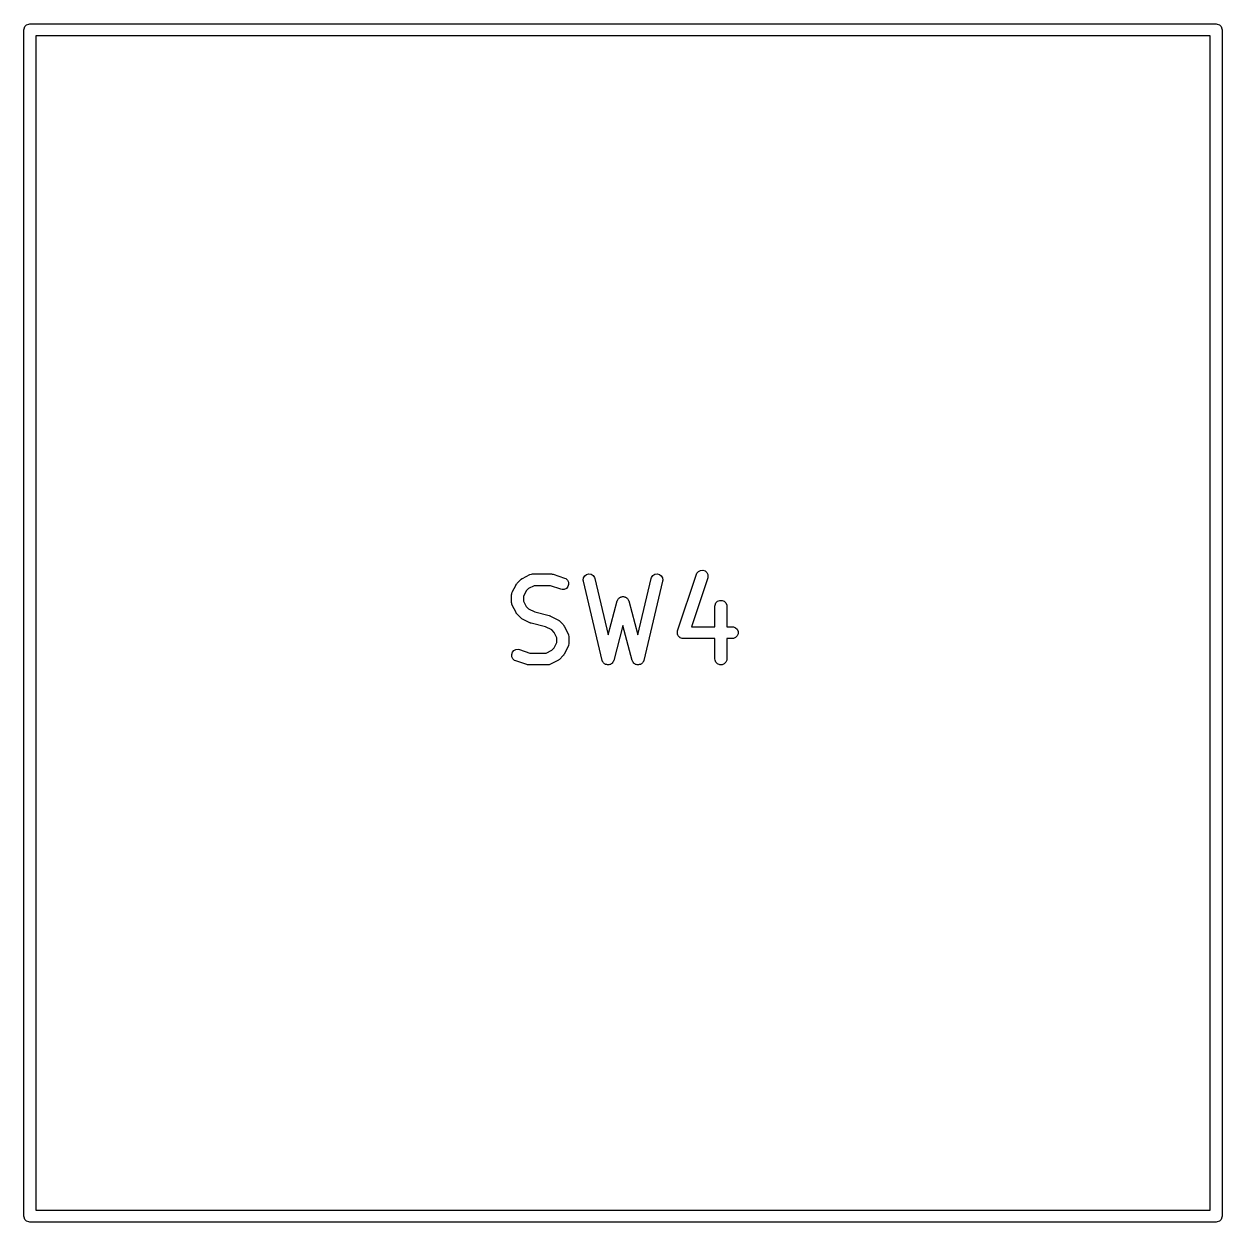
# Model space of a CAD drawing. Header units: millimetres. Extents: x 100.1 to 179.9, y -189 to -95.3.
# Drawn here: x 132.42 to 147.57, y -142.57 to -127.42 of the extents above; entities that cross this region are included whole.
import ezdxf

# ---------------------------------------------------------------- set-up
doc = ezdxf.new("R2010")
doc.units = ezdxf.units.MM
doc.layers.add('F.Fab', color=9, linetype='CONTINUOUS', true_color=0xafafaf)

msp = doc.modelspace()

# ---------------------------------------------------------------- linework, layer by layer
at = {"layer": 'F.Fab', "linetype": 'CONTINUOUS'}
for p, q in [((132.425, -127.5), (132.426441, -127.485368)), ((132.425, -142.5), (132.425, -127.5)), ((132.426441, -127.485368), (132.43764, -127.458332)), ((132.43764, -127.458332), (132.458332, -127.43764)), ((132.458332, -127.43764), (132.485368, -127.426441)), ((132.485368, -127.426441), (132.5, -127.425)), ((132.5, -127.425), (147.5, -127.425)), ((147.5, -127.425), (147.514632, -127.426441)), ((147.514632, -127.426441), (147.541668, -127.43764)), ((147.541668, -127.43764), (147.56236, -127.458332)), ((147.56236, -127.458332), (147.573559, -127.485368)), ((147.573559, -127.485368), (147.575, -127.5)), ((147.575, -127.5), (147.575, -142.5)), ((132.575, -127.575), (132.575, -142.425)), ((147.425, -127.575), (132.575, -127.575)), ((147.425, -142.425), (147.425, -127.575)), ((138.842511, -134.38126), (138.857143, -134.379819)), ((138.857143, -134.379819), (139.095238, -134.379819)), ((139.095238, -134.379819), (139.102643, -134.380548)), ((139.102643, -134.380548), (139.104618, -134.380408)), ((139.104618, -134.380408), (139.107215, -134.380998)), ((139.540157, -134.386649), (139.568625, -134.379871)), ((139.568625, -134.379871), (139.59752, -134.384504)), ((140.402481, -134.384504), (140.431376, -134.379871)), ((140.431376, -134.379871), (140.459844, -134.38665)), ((140.928849, -134.383483), (140.934843, -134.370058)), ((140.934843, -134.370058), (140.954017, -134.347951)), ((140.954017, -134.347951), (140.98019, -134.334864)), ((140.98019, -134.334864), (141.00938, -134.332789)), ((141.00938, -134.332789), (141.037142, -134.342043)), ((141.037142, -134.342043), (141.05925, -134.361217)), ((141.05925, -134.361217), (141.072336, -134.387391)), ((138.599585, -134.611754), (138.647204, -134.516516)), ((138.647204, -134.516516), (138.651168, -134.510216)), ((138.651168, -134.510216), (138.651926, -134.508389)), ((138.651926, -134.508389), (138.653614, -134.506332)), ((138.653614, -134.506332), (138.655036, -134.504073)), ((138.655036, -134.504073), (138.656534, -134.502773)), ((138.656534, -134.502773), (138.661253, -134.497024)), ((138.661253, -134.497024), (138.708872, -134.449405)), ((138.708872, -134.449405), (138.714621, -134.444686)), ((138.714621, -134.444686), (138.715921, -134.443188)), ((138.715921, -134.443188), (138.71818, -134.441766)), ((138.71818, -134.441766), (138.720237, -134.440078)), ((138.720237, -134.440078), (138.722064, -134.43932)), ((138.722064, -134.43932), (138.728364, -134.435356)), ((138.728364, -134.435356), (138.823602, -134.387737)), ((138.874848, -134.529819), (138.806332, -134.564077)), ((138.823602, -134.387737), (138.837333, -134.382482)), ((138.837333, -134.382482), (138.840022, -134.38229)), ((138.840022, -134.38229), (138.842511, -134.38126)), ((139.083068, -134.529819), (138.874848, -134.529819)), ((139.214377, -134.573589), (139.083068, -134.529819)), ((139.107215, -134.380998), (139.10987, -134.38126)), ((139.10987, -134.38126), (139.111701, -134.382018)), ((139.111701, -134.382018), (139.118955, -134.383668)), ((139.118955, -134.383668), (139.261812, -134.431287)), ((139.261812, -134.431287), (139.275237, -134.437281)), ((139.275237, -134.437281), (139.297344, -134.456455)), ((139.297344, -134.456455), (139.310431, -134.482628)), ((139.312506, -134.511818), (139.303252, -134.53958)), ((139.310431, -134.482628), (139.312506, -134.511818)), ((139.496481, -134.457623), (139.501114, -134.428728)), ((139.498469, -134.472191), (139.496481, -134.457623)), ((139.736564, -135.472191), (139.498469, -134.472191)), ((139.501114, -134.428728), (139.51645, -134.403806)), ((139.51645, -134.403806), (139.540157, -134.386649)), ((139.59752, -134.384504), (139.622442, -134.39984)), ((139.622442, -134.39984), (139.639599, -134.423547)), ((139.639599, -134.423547), (139.644389, -134.437447)), ((139.644389, -134.437447), (139.81364, -135.148303)), ((140.186359, -135.148303), (140.355612, -134.437448)), ((140.501532, -134.472191), (140.263436, -135.472191)), ((140.355612, -134.437448), (140.360402, -134.423547)), ((140.360402, -134.423547), (140.377559, -134.39984)), ((140.377559, -134.39984), (140.402481, -134.384504)), ((140.459844, -134.38665), (140.483551, -134.403806)), ((140.483551, -134.403806), (140.498887, -134.428728)), ((140.498887, -134.428728), (140.50352, -134.457623)), ((140.50352, -134.457623), (140.501532, -134.472191)), ((140.690754, -135.097768), (140.928849, -134.383483)), ((141.071151, -134.430918), (140.865962, -135.046485)), ((141.074411, -134.416581), (141.071151, -134.430918)), ((141.072336, -134.387391), (141.074411, -134.416581)), ((138.591667, -134.645295), (138.593108, -134.630663)), ((138.591667, -134.740533), (138.591667, -134.645295)), ((138.593108, -134.630663), (138.594139, -134.628173)), ((138.594139, -134.628173), (138.59433, -134.625486)), ((138.59433, -134.625486), (138.599585, -134.611754)), ((138.775925, -134.594484), (138.741667, -134.663)), ((138.741667, -134.663), (138.741667, -134.722828)), ((138.806332, -134.564077), (138.775925, -134.594484)), ((139.228714, -134.576849), (139.214377, -134.573589)), ((139.257904, -134.574774), (139.228714, -134.576849)), ((139.284078, -134.561688), (139.257904, -134.574774)), ((139.303252, -134.53958), (139.284078, -134.561688)), ((139.950482, -134.684204), (139.959049, -134.679243)), ((139.959049, -134.679243), (139.966909, -134.673228)), ((139.966909, -134.673228), (139.971601, -134.671976)), ((139.971601, -134.671976), (139.975807, -134.669542)), ((139.975807, -134.669542), (139.985624, -134.668237)), ((139.985624, -134.668237), (139.995185, -134.665688)), ((139.995185, -134.665688), (139.999997, -134.666327)), ((139.999997, -134.666327), (140.004816, -134.665687)), ((140.004816, -134.665687), (140.014386, -134.668239)), ((140.014386, -134.668239), (140.024193, -134.669542)), ((140.024193, -134.669542), (140.028394, -134.671974)), ((140.028394, -134.671974), (140.033091, -134.673227)), ((140.033091, -134.673227), (140.040953, -134.679245)), ((140.040953, -134.679245), (140.049518, -134.684204)), ((138.593108, -134.755165), (138.591667, -134.740533)), ((138.594139, -134.757654), (138.593108, -134.755165)), ((138.59433, -134.760342), (138.594139, -134.757654)), ((138.599585, -134.774074), (138.59433, -134.760342)), ((138.647204, -134.869312), (138.599585, -134.774074)), ((138.741667, -134.722828), (138.775925, -134.791344)), ((138.775925, -134.791344), (138.806332, -134.821751)), ((138.806332, -134.821751), (138.883319, -134.860244)), ((139.81364, -135.148303), (139.927532, -134.721208)), ((139.927532, -134.721208), (139.928817, -134.717779)), ((139.928817, -134.717779), (139.929009, -134.71634)), ((139.929009, -134.71634), (139.929998, -134.71463)), ((139.929998, -134.71463), (139.932695, -134.707441)), ((139.932695, -134.707441), (139.938712, -134.69958)), ((139.938712, -134.69958), (139.943671, -134.691015)), ((139.943671, -134.691015), (139.947528, -134.688062)), ((139.947528, -134.688062), (139.950482, -134.684204)), ((140.049518, -134.684204), (140.05247, -134.688061)), ((140.05247, -134.688061), (140.056329, -134.691015)), ((140.056329, -134.691015), (140.06129, -134.699583)), ((140.06129, -134.699583), (140.067305, -134.707442)), ((140.067305, -134.707442), (140.069999, -134.714626)), ((140.069999, -134.714626), (140.070991, -134.716339)), ((140.070991, -134.716339), (140.071182, -134.71778)), ((140.071182, -134.71778), (140.072468, -134.721208)), ((140.072468, -134.721208), (140.186359, -135.148303)), ((141.163095, -134.788152), (141.164536, -134.77352)), ((141.163095, -135.046485), (141.163095, -134.788152)), ((141.164536, -134.77352), (141.175735, -134.746484)), ((141.175735, -134.746484), (141.196427, -134.725792)), ((141.196427, -134.725792), (141.223463, -134.714593)), ((141.223463, -134.714593), (141.252727, -134.714593)), ((141.252727, -134.714593), (141.279763, -134.725792)), ((141.279763, -134.725792), (141.300455, -134.746484)), ((141.300455, -134.746484), (141.311654, -134.77352)), ((141.311654, -134.77352), (141.313095, -134.788152)), ((141.313095, -134.788152), (141.313095, -135.046485)), ((138.651168, -134.875611), (138.647204, -134.869312)), ((138.651926, -134.877439), (138.651168, -134.875611)), ((138.653614, -134.879495), (138.651926, -134.877439)), ((138.655036, -134.881755), (138.653614, -134.879495)), ((138.656534, -134.883054), (138.655036, -134.881755)), ((138.661253, -134.888804), (138.656534, -134.883054)), ((138.708872, -134.936423), (138.661253, -134.888804)), ((138.714621, -134.941141), (138.708872, -134.936423)), ((138.715921, -134.94264), (138.714621, -134.941141)), ((138.71818, -134.944061), (138.715921, -134.94264)), ((138.720237, -134.94575), (138.71818, -134.944061)), ((138.722064, -134.946507), (138.720237, -134.94575)), ((138.728364, -134.950472), (138.722064, -134.946507)), ((138.823602, -134.998091), (138.728364, -134.950472)), ((138.883319, -134.860244), (139.065809, -134.905867)), ((139.065809, -134.905867), (139.066888, -134.906252)), ((139.066888, -134.906252), (139.067428, -134.906291)), ((139.067428, -134.906291), (139.073509, -134.908618)), ((139.073509, -134.908618), (139.079655, -134.910814)), ((139.079655, -134.910814), (139.08009, -134.911136)), ((139.08009, -134.911136), (139.08116, -134.911546)), ((139.08116, -134.911546), (139.176398, -134.959165)), ((139.176398, -134.959165), (139.182697, -134.963129)), ((139.182697, -134.963129), (139.184525, -134.963887)), ((139.184525, -134.963887), (139.186581, -134.965575)), ((139.186581, -134.965575), (139.188841, -134.966997)), ((139.188841, -134.966997), (139.19014, -134.968495)), ((139.19014, -134.968495), (139.19589, -134.973214)), ((139.19589, -134.973214), (139.243509, -135.020833)), ((138.824671, -134.9985), (138.823602, -134.998091)), ((138.825107, -134.998823), (138.824671, -134.9985)), ((138.831243, -135.001015), (138.825107, -134.998823)), ((138.837333, -135.003346), (138.831243, -135.001015)), ((138.837873, -135.003384), (138.837333, -135.003346)), ((138.838953, -135.00377), (138.837873, -135.003384)), ((139.021443, -135.049392), (138.838953, -135.00377)), ((139.09843, -135.087886), (139.021443, -135.049392)), ((139.128837, -135.118293), (139.09843, -135.087886)), ((139.163095, -135.186809), (139.128837, -135.118293)), ((139.243509, -135.020833), (139.248227, -135.026582)), ((139.248227, -135.026582), (139.249726, -135.027882)), ((139.249726, -135.027882), (139.251147, -135.030141)), ((139.251147, -135.030141), (139.252836, -135.032198)), ((139.252836, -135.032198), (139.253593, -135.034025)), ((139.253593, -135.034025), (139.257558, -135.040325)), ((139.257558, -135.040325), (139.305177, -135.135563)), ((139.305177, -135.135563), (139.310432, -135.149294)), ((139.999999, -135.031613), (139.881992, -135.474144)), ((140.118008, -135.474144), (139.999999, -135.031613)), ((140.687494, -135.112105), (140.688346, -135.108358)), ((140.688346, -135.12409), (140.687494, -135.112105)), ((140.688346, -135.106853), (140.689104, -135.105021)), ((140.688346, -135.108358), (140.688346, -135.106853)), ((140.688346, -135.136117), (140.688346, -135.12409)), ((140.689378, -135.138608), (140.688346, -135.136117)), ((140.689104, -135.105021), (140.690754, -135.097768)), ((140.865962, -135.046485), (141.163095, -135.046485)), ((141.313095, -135.046485), (141.380952, -135.046485)), ((141.380952, -135.046485), (141.395584, -135.047926)), ((141.395584, -135.047926), (141.42262, -135.059125)), ((141.42262, -135.059125), (141.443312, -135.079817)), ((141.443312, -135.079817), (141.454511, -135.106853)), ((141.454511, -135.136117), (141.443312, -135.163153)), ((141.454511, -135.106853), (141.454511, -135.136117)), ((139.128836, -135.315153), (139.163095, -135.246637)), ((139.163095, -135.246637), (139.163095, -135.186809)), ((139.310432, -135.284152), (139.305177, -135.297883)), ((139.310432, -135.149294), (139.310623, -135.151983)), ((139.310623, -135.281462), (139.310432, -135.284152)), ((139.310623, -135.151983), (139.311654, -135.154472)), ((139.311654, -135.278974), (139.310623, -135.281462)), ((139.311654, -135.154472), (139.313095, -135.169104)), ((139.313095, -135.264342), (139.311654, -135.278974)), ((139.313095, -135.169104), (139.313095, -135.264342)), ((140.689569, -135.141295), (140.689378, -135.138608)), ((140.694943, -135.152044), (140.689569, -135.141295)), ((140.699545, -135.163153), (140.694943, -135.152044)), ((140.70145, -135.165058), (140.699545, -135.163153)), ((140.702655, -135.167468), (140.70145, -135.165058)), ((140.711737, -135.175345), (140.702655, -135.167468)), ((140.720237, -135.183845), (140.711737, -135.175345)), ((140.722725, -135.184875), (140.720237, -135.183845)), ((140.724762, -135.186642), (140.722725, -135.184875)), ((140.736165, -135.190443), (140.724762, -135.186642)), ((140.747273, -135.195044), (140.736165, -135.190443)), ((140.751099, -135.19542), (140.747273, -135.195044)), ((140.752525, -135.195896), (140.751099, -135.19542)), ((140.754499, -135.195755), (140.752525, -135.195896)), ((140.761905, -135.196485), (140.754499, -135.195755)), ((141.163095, -135.196485), (140.761905, -135.196485)), ((141.163095, -135.454819), (141.163095, -135.196485)), ((141.380952, -135.196485), (141.313095, -135.196485)), ((141.313095, -135.196485), (141.313095, -135.454819)), ((141.395584, -135.195044), (141.380952, -135.196485)), ((141.42262, -135.183845), (141.395584, -135.195044)), ((141.443312, -135.163153), (141.42262, -135.183845)), ((138.592256, -135.39782), (138.60151, -135.370057)), ((138.594331, -135.42701), (138.592256, -135.39782)), ((138.607417, -135.453183), (138.594331, -135.42701)), ((138.60151, -135.370057), (138.620684, -135.34795)), ((138.620684, -135.34795), (138.646857, -135.334864)), ((138.646857, -135.334864), (138.676047, -135.332789)), ((138.676047, -135.332789), (138.690384, -135.336049)), ((138.690384, -135.336049), (138.821694, -135.379819)), ((138.821694, -135.379819), (139.029914, -135.379819)), ((139.029914, -135.379819), (139.098429, -135.345561)), ((139.098429, -135.345561), (139.128836, -135.315153)), ((139.243509, -135.412613), (139.195891, -135.460232)), ((139.248227, -135.406863), (139.243509, -135.412613)), ((139.249726, -135.405564), (139.248227, -135.406863)), ((139.251147, -135.403305), (139.249726, -135.405564)), ((139.252837, -135.401247), (139.251147, -135.403305)), ((139.253594, -135.399417), (139.252837, -135.401247)), ((139.257558, -135.393121), (139.253594, -135.399417)), ((139.305177, -135.297883), (139.257558, -135.393121)), ((138.629524, -135.472357), (138.607417, -135.453183)), ((138.64295, -135.478351), (138.629524, -135.472357)), ((138.785806, -135.52597), (138.64295, -135.478351)), ((138.793061, -135.527619), (138.785806, -135.52597)), ((138.794892, -135.528378), (138.793061, -135.527619)), ((138.797545, -135.528639), (138.794892, -135.528378)), ((138.800143, -135.52923), (138.797545, -135.528639)), ((138.802117, -135.529089), (138.800143, -135.52923)), ((138.809524, -135.529819), (138.802117, -135.529089)), ((139.047619, -135.529819), (138.809524, -135.529819)), ((139.062251, -135.528378), (139.047619, -135.529819)), ((139.06474, -135.527346), (139.062251, -135.528378)), ((139.067428, -135.527156), (139.06474, -135.527346)), ((139.08116, -135.521901), (139.067428, -135.527156)), ((139.176398, -135.474282), (139.08116, -135.521901)), ((139.182697, -135.470317), (139.176398, -135.474282)), ((139.184525, -135.46956), (139.182697, -135.470317)), ((139.186581, -135.467872), (139.184525, -135.46956)), ((139.188841, -135.46645), (139.186581, -135.467872)), ((139.190141, -135.46495), (139.188841, -135.46645)), ((139.195891, -135.460232), (139.190141, -135.46495)), ((139.738293, -135.47721), (139.736564, -135.472191)), ((139.738533, -135.479012), (139.738293, -135.47721)), ((139.739475, -135.48064), (139.738533, -135.479012)), ((139.741354, -135.486091), (139.739475, -135.48064)), ((139.74774, -135.494915), (139.741354, -135.486091)), ((139.753195, -135.504337), (139.74774, -135.494915)), ((139.756252, -135.506677), (139.753195, -135.504337)), ((139.758511, -135.509798), (139.756252, -135.506677)), ((139.767786, -135.515505), (139.758511, -135.509798)), ((139.776433, -135.522124), (139.767786, -135.515505)), ((139.780153, -135.523116), (139.776433, -135.522124)), ((139.783433, -135.525134), (139.780153, -135.523116)), ((139.794187, -135.526858), (139.783433, -135.525134)), ((139.804709, -135.529664), (139.794187, -135.526858)), ((139.808524, -135.529157), (139.804709, -135.529664)), ((139.812328, -135.529767), (139.808524, -135.529157)), ((139.822926, -135.527243), (139.812328, -135.529767)), ((139.833717, -135.52581), (139.822926, -135.527243)), ((139.837048, -135.523881), (139.833717, -135.52581)), ((139.840796, -135.522989), (139.837048, -135.523881)), ((139.84962, -135.516602), (139.840796, -135.522989)), ((139.859042, -135.511148), (139.84962, -135.516602)), ((139.861382, -135.50809), (139.859042, -135.511148)), ((139.864503, -135.505832), (139.861382, -135.50809)), ((139.87021, -135.496556), (139.864503, -135.505832)), ((139.876829, -135.48791), (139.87021, -135.496556)), ((139.878854, -135.48251), (139.876829, -135.48791)), ((139.879839, -135.48091), (139.878854, -135.48251)), ((139.880126, -135.479118), (139.879839, -135.48091)), ((139.881992, -135.474144), (139.880126, -135.479118)), ((140.119873, -135.479119), (140.118008, -135.474144)), ((140.120161, -135.48091), (140.119873, -135.479119)), ((140.121145, -135.482509), (140.120161, -135.48091)), ((140.123171, -135.487911), (140.121145, -135.482509)), ((140.129791, -135.496559), (140.123171, -135.487911)), ((140.135497, -135.505832), (140.129791, -135.496559)), ((140.138617, -135.50809), (140.135497, -135.505832)), ((140.140958, -135.511148), (140.138617, -135.50809)), ((140.150379, -135.516602), (140.140958, -135.511148)), ((140.159204, -135.522989), (140.150379, -135.516602)), ((140.162951, -135.523881), (140.159204, -135.522989)), ((140.166283, -135.52581), (140.162951, -135.523881)), ((140.177076, -135.527244), (140.166283, -135.52581)), ((140.187672, -135.529767), (140.177076, -135.527244)), ((140.191473, -135.529157), (140.187672, -135.529767)), ((140.195292, -135.529665), (140.191473, -135.529157)), ((140.205823, -135.526856), (140.195292, -135.529665)), ((140.216567, -135.525134), (140.205823, -135.526856)), ((140.219843, -135.523118), (140.216567, -135.525134)), ((140.223567, -135.522125), (140.219843, -135.523118)), ((140.232217, -135.515503), (140.223567, -135.522125)), ((140.241489, -135.509798), (140.232217, -135.515503)), ((140.243747, -135.506677), (140.241489, -135.509798)), ((140.246805, -135.504337), (140.243747, -135.506677)), ((140.25226, -135.494914), (140.246805, -135.504337)), ((140.258646, -135.486091), (140.25226, -135.494914)), ((140.260523, -135.480642), (140.258646, -135.486091)), ((140.261467, -135.479013), (140.260523, -135.480642)), ((140.261706, -135.477209), (140.261467, -135.479013)), ((140.263436, -135.472191), (140.261706, -135.477209)), ((141.164536, -135.469451), (141.163095, -135.454819)), ((141.175735, -135.496487), (141.164536, -135.469451)), ((141.196427, -135.517179), (141.175735, -135.496487)), ((141.223463, -135.528378), (141.196427, -135.517179)), ((141.252727, -135.528378), (141.223463, -135.528378)), ((141.279763, -135.517179), (141.252727, -135.528378)), ((141.300455, -135.496487), (141.279763, -135.517179)), ((141.311654, -135.469451), (141.300455, -135.496487)), ((141.313095, -135.454819), (141.311654, -135.469451)), ((132.426441, -142.514632), (132.425, -142.5)), ((132.43764, -142.541668), (132.426441, -142.514632)), ((132.458332, -142.56236), (132.43764, -142.541668)), ((132.575, -142.425), (147.425, -142.425)), ((147.56236, -142.541668), (147.541668, -142.56236)), ((147.573559, -142.514632), (147.56236, -142.541668)), ((147.575, -142.5), (147.573559, -142.514632)), ((132.485368, -142.573559), (132.458332, -142.56236)), ((132.5, -142.575), (132.485368, -142.573559)), ((147.5, -142.575), (132.5, -142.575)), ((147.514632, -142.573559), (147.5, -142.575)), ((147.541668, -142.56236), (147.514632, -142.573559))]:
    msp.add_line(p, q, dxfattribs=at)

doc.saveas('drawing.dxf')
